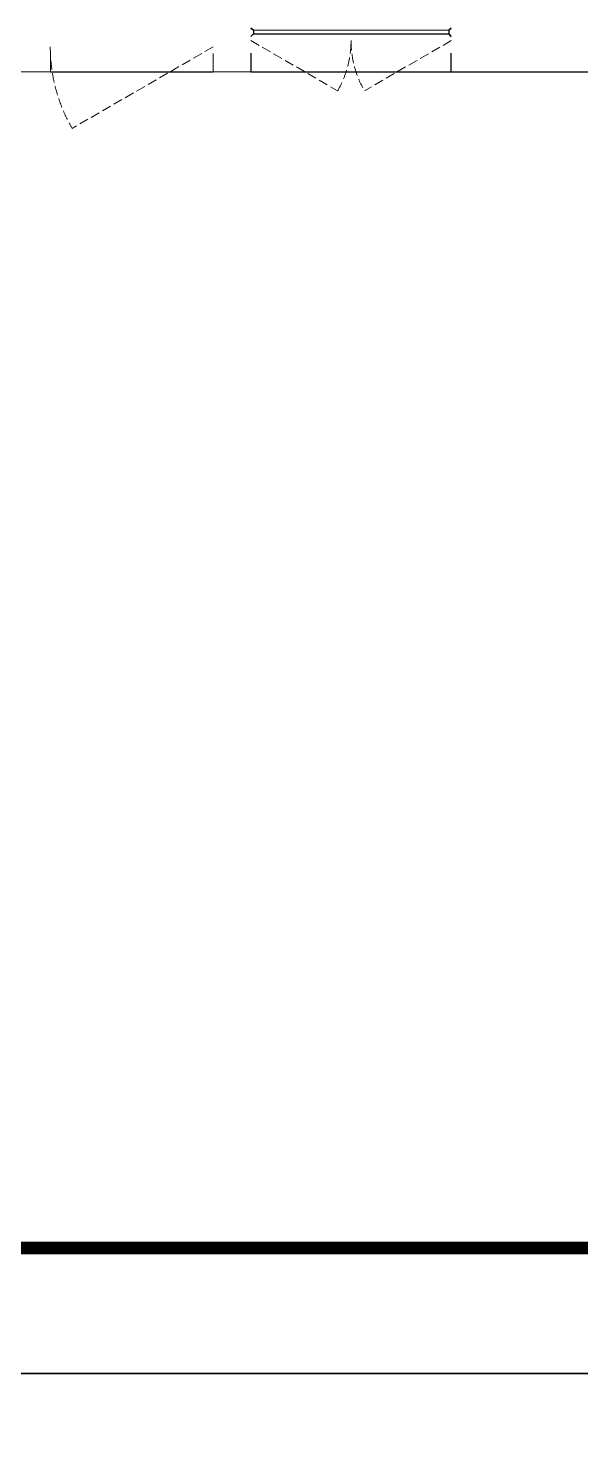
# Model space of a CAD drawing. Extents: x 3002737 to 4077523, y -995787 to -7267.
# Drawn here: x 3248708 to 3253124, y -758662 to -747456 of the extents above; entities that cross this region are included whole.
import ezdxf

# ---------------------------------------------------------------- set-up
doc = ezdxf.new("R2010")
doc.units = 0
doc.header["$LTSCALE"] = 1000
doc.header["$MEASUREMENT"] = 0
doc.linetypes.add('DASH', pattern=[0.35, 0.25, -0.1])
doc.layers.get('0').update_dxf_attribs({"linetype": 'CONTINUOUS'})
for name, color, linetype in [('!!电气', 1, 'CONTINUOUS'), ('3-栏杆1', 252, 'CONTINUOUS'), ('看线', 185, 'CONTINUOUS')]:
    doc.layers.add(name, color=color, linetype=linetype)
doc.layers.add('WINDOW', color=146, linetype='CONTINUOUS', lineweight=20)
doc.layers.add('图框', color=147, linetype='CONTINUOUS', lineweight=20)
doc.layers.add('yichutu', color=7, linetype='CONTINUOUS', true_color=0xffffff, plot=False)

# ---------------------------------------------------------------- blocks, each defined once
blk = doc.blocks.new('ASDFSD')
at = {"layer": '3-栏杆1', "color": 5}
for p, q in [((681763, 334938), (681742, 334955)), ((681742, 334955), (681763, 334938)), ((683322, 334938), (683342, 334955)), ((683342, 334955), (683322, 334938)), ((681742, 334888), (681763, 334908)), ((683322, 334937), (681763, 334938)), ((681763, 334938), (681763, 334908)), ((681763, 334908), (683322, 334908)), ((683322, 334938), (683322, 334908)), ((683322, 334908), (683342, 334888)), ((683342, 334888), (683322, 334908))]:
    blk.add_line(p, q, dxfattribs=at)
blk = doc.blocks.new('A$C1C403CBE')
at = {"color": 252, "const_width": 8}
for points in [[(33350, -100), (33350, -250), (33650, -250), (33650, -100)], [(34950, -100), (34950, -250), (35250, -250), (35250, -100)]]:
    blk.add_lwpolyline(points, dxfattribs=at)
at = {"layer": 'WINDOW', "color": 252, "linetype": 'DASH', "ltscale": 0.3}
for points in [[(34948, -50), (33822, -700, -0.131652), (33648, -50)], [(35250, 0), (35943, -400, 0.131652), (36050, 0)], [(36850, 0), (36157, -400, -0.131652), (36050, 0)]]:
    blk.add_lwpolyline(points, format="xyb", dxfattribs=at)
at = {"layer": '看线', "color": 252, "ltscale": 0.5}
for points in [[(35250, -100), (35250, -250), (36850, -250), (36850, -100)], [(33650, -250), (34950, -250)], [(35250, -250), (39750, -250)]]:
    blk.add_lwpolyline(points, dxfattribs=at)
at = {"color": 252}
blk.add_blockref('ASDFSD', (-646492, -334855), dxfattribs=at)

msp = doc.modelspace()

# ---------------------------------------------------------------- linework, layer by layer
at = {"layer": 'yichutu', "color": 7, "true_color": 0xffffff}
for points in [[(3200935, -758186.6), (3200935, -698786.6), (3285035, -698786.6), (3285035, -758186.6)], [(3200935, -817586.6), (3200935, -758186.6), (3285035, -758186.6), (3285035, -817586.6)]]:
    msp.add_lwpolyline(points, close=True, dxfattribs=at)
at = {"layer": '图框'}
for points in [[(3200935, -698786.6), (3285035, -698786.6), (3285035, -758186.6), (3200935, -758186.6)], [(3200935, -698786.6), (3285035, -698786.6), (3285035, -758186.6), (3200935, -758186.6)], [(3200935, -758186.6), (3285035, -758186.6), (3285035, -817586.6), (3200935, -817586.6)], [(3200935, -758186.6), (3285035, -758186.6), (3285035, -817586.6), (3200935, -817586.6)]]:
    msp.add_lwpolyline(points, close=True, dxfattribs=at)
at = {"layer": '图框', "const_width": 100}
msp.add_lwpolyline([(3284035, -757186.6), (3284035, -699786.6), (3203435, -699786.6), (3203435, -757186.6)], close=True, dxfattribs=at)

# ---------------------------------------------------------------- block references
at = {"layer": '!!电气'}
msp.add_blockref('A$C1C403CBE', (3215237.4, -747555.9), dxfattribs=at)

doc.saveas('drawing.dxf')
